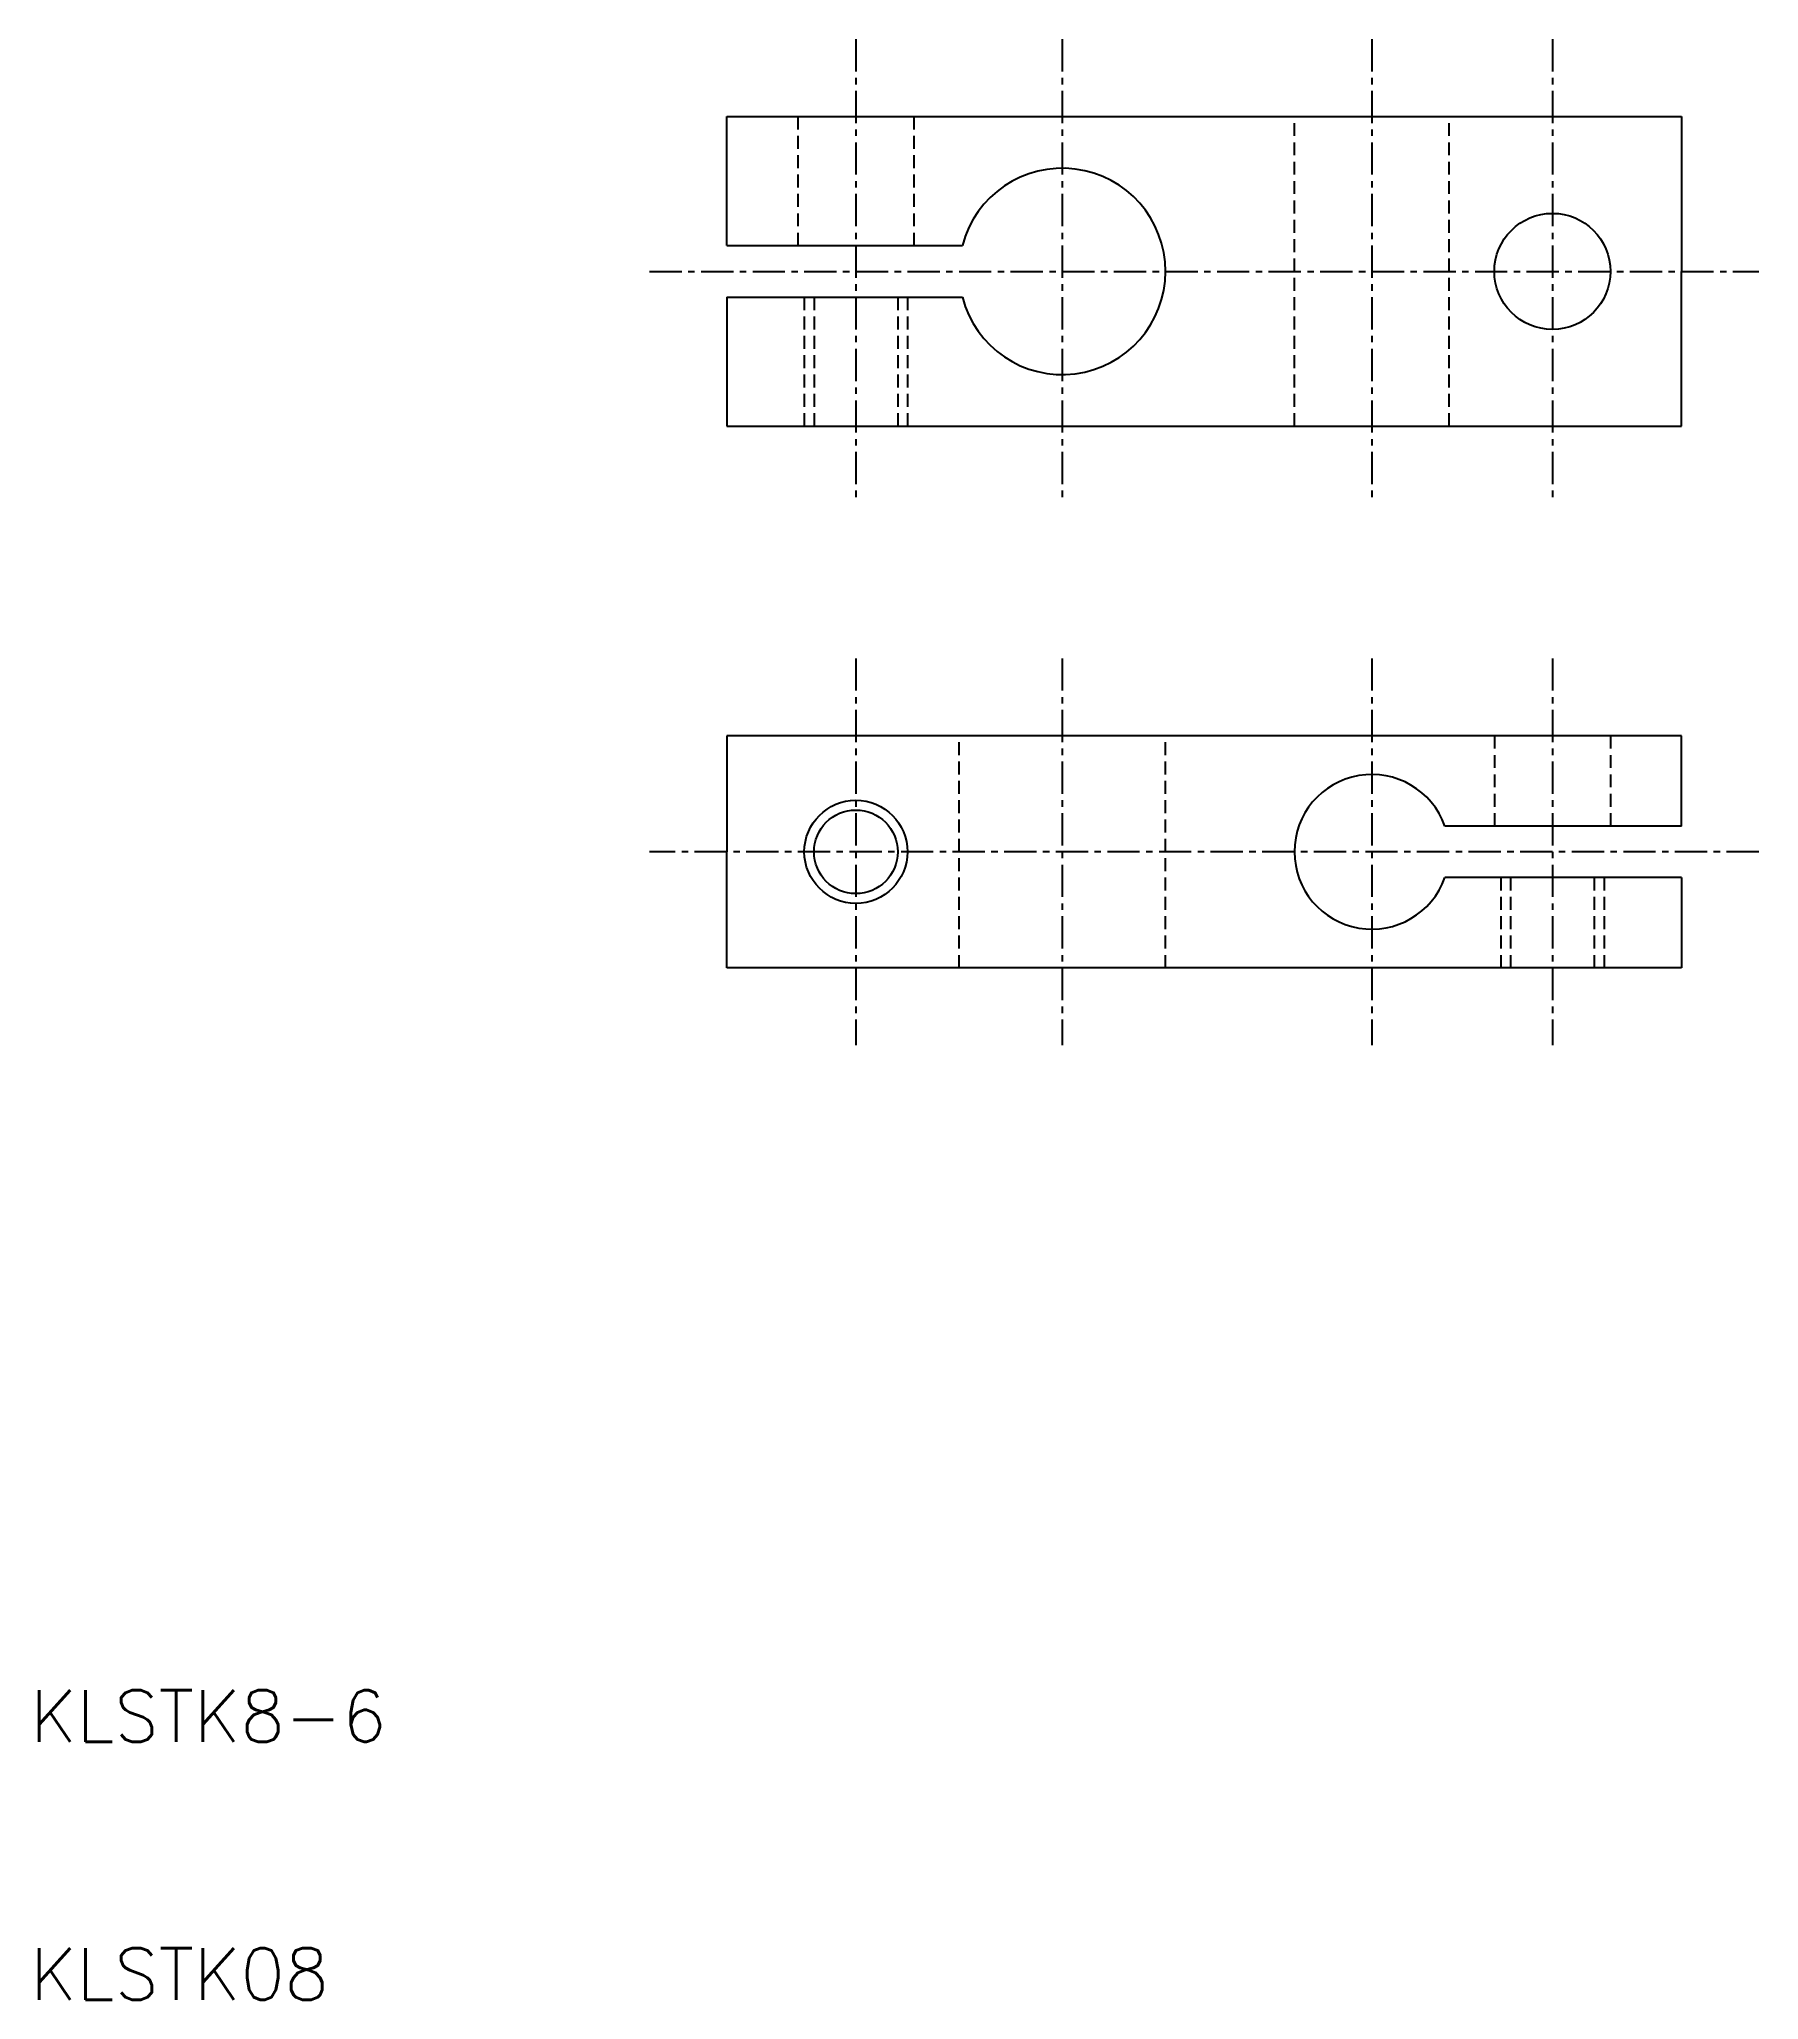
# Model space of a CAD drawing. Extents: x 10.3 to 77, y 10 to 86.
import ezdxf

# ---------------------------------------------------------------- set-up
doc = ezdxf.new("R2010")
doc.units = 0
doc.linetypes.add('CENTER', pattern=[2, 1.25, -0.25, 0.25, -0.25])
doc.linetypes.add('DASHED', pattern=[0.75, 0.5, -0.25])
doc.layers.get('0').update_dxf_attribs({"linetype": 'CONTINUOUS'})
doc.layers.add('CENTER', color=1, linetype='CENTER')
doc.styles.get("Standard").update_dxf_attribs({"font": 'txt.shx'})

msp = doc.modelspace()

# ---------------------------------------------------------------- linework, layer by layer
for p, q in [((37, 83), (74, 83)), ((37, 78), (37, 83)), ((74, 83), (74, 77)), ((37, 78), (46.127017, 78)), ((74, 71), (74, 77)), ((37, 76), (46.127017, 76)), ((37, 76), (37, 71)), ((37, 71), (74, 71)), ((37, 59), (37, 54.5)), ((74, 59), (37, 59)), ((74, 55.5), (74, 59)), ((74, 55.5), (64.828427, 55.5)), ((37, 50), (37, 54.5)), ((74, 53.5), (64.828427, 53.5)), ((74, 53.5), (74, 50)), ((74, 50), (37, 50))]:
    msp.add_line(p, q)
at = {"color": 3, "linetype": 'DASHED'}
for p, q in [((39.75, 83), (39.75, 78)), ((44.25, 83), (44.25, 78)), ((59, 71), (59, 83)), ((65, 71), (65, 83)), ((40, 76), (40, 71)), ((40.379, 76), (40.379, 71)), ((43.621, 76), (43.621, 71)), ((44, 76), (44, 71)), ((46, 50), (46, 59)), ((54, 50), (54, 59)), ((66.75, 59), (66.75, 55.5)), ((71.25, 59), (71.25, 55.5)), ((67, 53.5), (67, 50)), ((67.379, 53.5), (67.379, 50)), ((70.621, 53.5), (70.621, 50)), ((71, 53.5), (71, 50))]:
    msp.add_line(p, q, dxfattribs=at)
msp.add_circle((69, 77), 2.25)
at = {"color": 3, "linetype": 'CONTINUOUS'}
msp.add_circle((42, 54.5), 2, dxfattribs=at)
at = {"color": 7, "linetype": 'CONTINUOUS'}
msp.add_circle((42, 54.5), 1.621, dxfattribs=at)
for centre, radius, start, end in [((50, 77), 4, 194.477512, 165.522488), ((62, 54.5), 3, 19.471221, 340.528779)]:
    msp.add_arc(centre, radius, start, end)
at = {"layer": 'CENTER', "color": 1, "linetype": 'CENTER'}
for p, q in [((42, 86), (42, 68)), ((50, 86), (50, 68)), ((62, 86), (62, 68)), ((69, 86), (69, 68)), ((34, 77), (77, 77)), ((42, 62), (42, 47)), ((50, 62), (50, 47)), ((62, 62), (62, 47)), ((69, 62), (69, 47)), ((77, 54.5), (34, 54.5))]:
    msp.add_line(p, q, dxfattribs=at)

# ---------------------------------------------------------------- texts
for s, p in [('KLSTK8-6', (10, 20)), ('KLSTK08', (10, 10))]:
    msp.add_text(s, height=2).set_placement(p)

doc.saveas('drawing.dxf')
